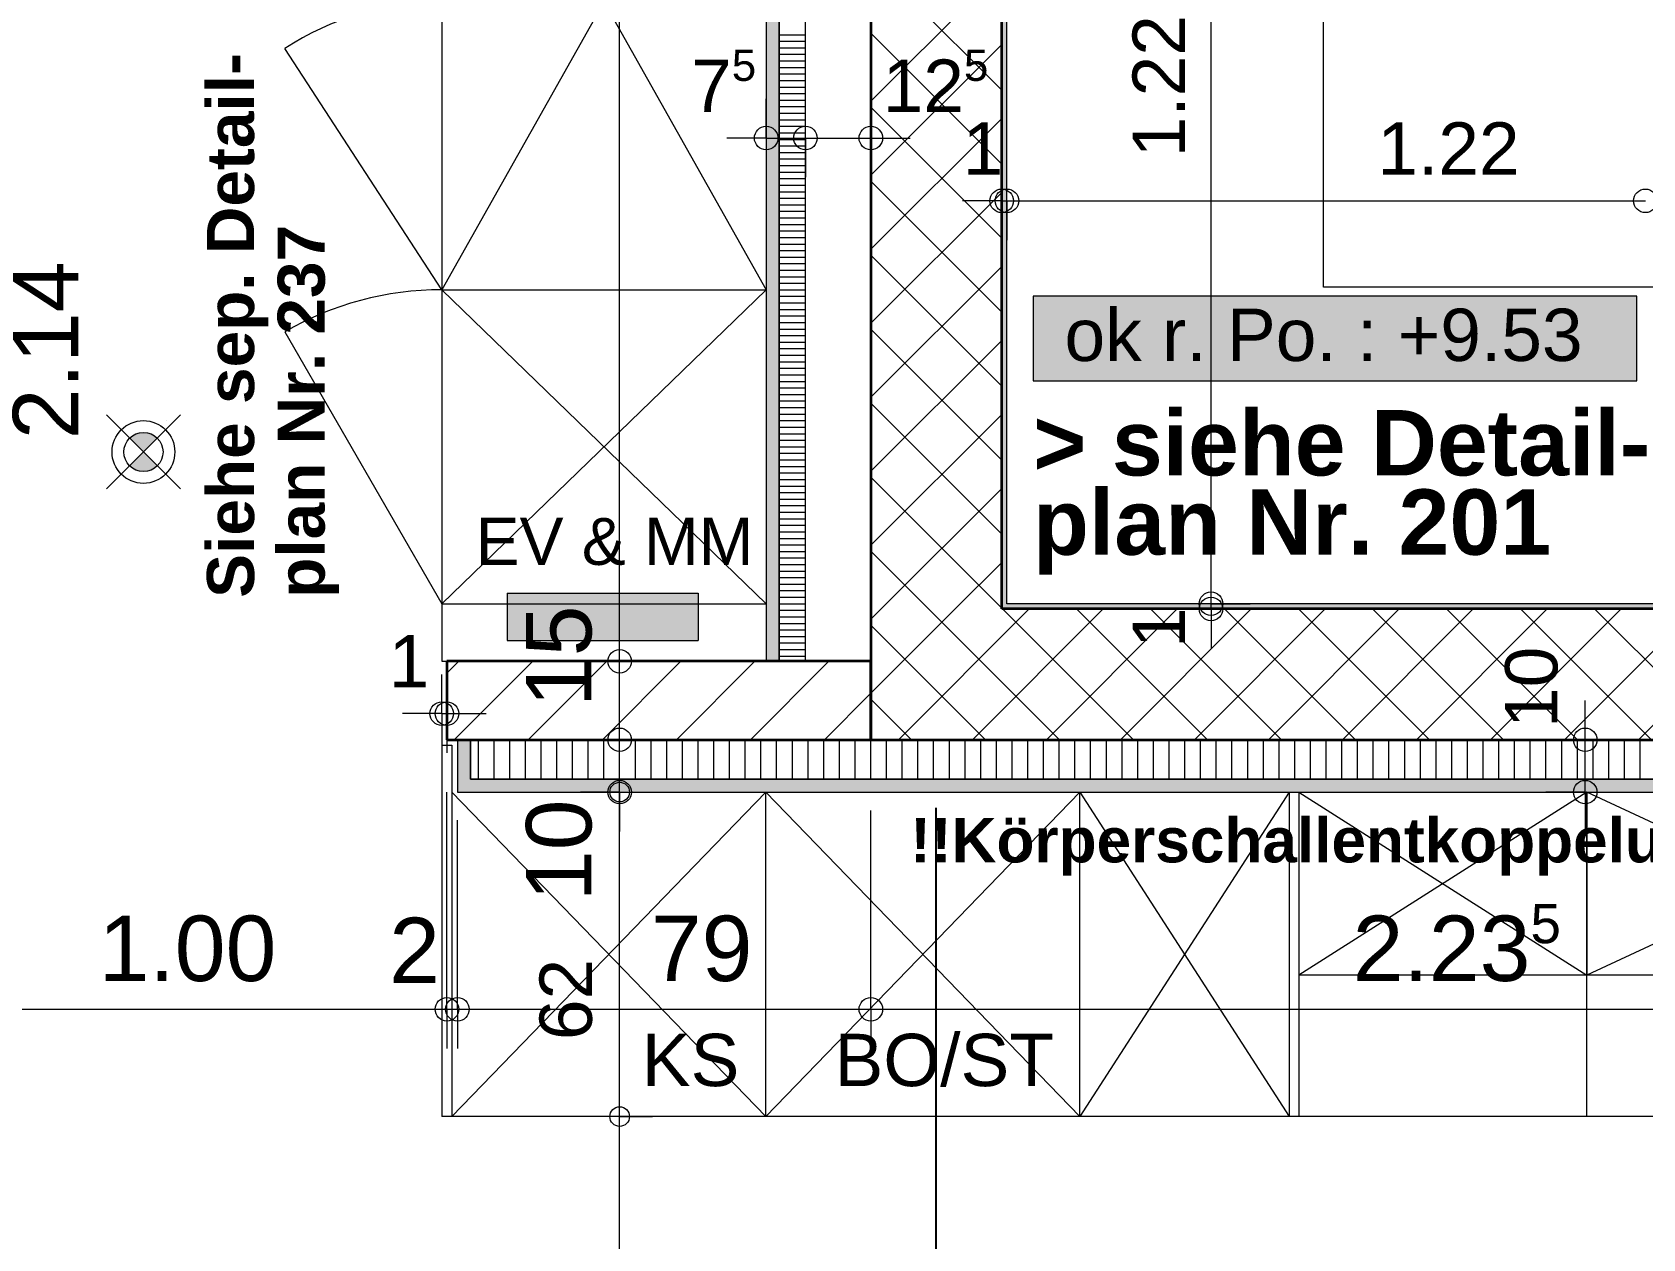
# Model space of a CAD drawing. Header units: metres. Extents: x 0.003 to 0.843, y 0.003 to 0.597.
# Drawn here: x 0.3971 to 0.4587, y 0.2974 to 0.3435 of the extents above; entities that cross this region are included whole.
import ezdxf

# ---------------------------------------------------------------- set-up
doc = ezdxf.new("R2010")
doc.units = ezdxf.units.M
for name, pattern in [('AUSGEZOGEN', [0]), ('LINIE_23', [0.0079, 0.004, -0.0013, 0, -0.0013, 0, -0.0013]), ('RAND', [44.45, 12.7, -6.35, 12.7, -6.35, 0, -6.35]), ('VERDECKT', [9.525, 6.35, -3.175])]:
    doc.linetypes.add(name, pattern=pattern)
for name, color, linetype, lineweight in [('Bauachsen grob', 7, 'RAND', 13), ('Daemmung', 7, 'AUSGEZOGEN', 18), ('Detailmasse', 7, 'AUSGEZOGEN', 13), ('Einbaumoebel', 7, 'AUSGEZOGEN', 18), ('Elektro Apparate', 2, 'AUSGEZOGEN', 18), ('Elektro Text', 2, 'AUSGEZOGEN', 18), ('Fachplaner Elektro', 2, 'AUSGEZOGEN', 18), ('Kueche', 7, 'AUSGEZOGEN', 18), ('Lauflinie', 7, 'AUSGEZOGEN', 13), ('Leichtbauwaende', 7, 'AUSGEZOGEN', 18), ('Text Koten', 7, 'AUSGEZOGEN', 25), ('Text Werkplan Ausfuehrung', 7, 'AUSGEZOGEN', 25), ('Wand Beton bewehrt', 7, 'AUSGEZOGEN', 35), ('Wand Mauerwerk tragend', 7, 'AUSGEZOGEN', 35), ('Werkplan- Ausfuehrungsmasse', 7, 'AUSGEZOGEN', 13)]:
    doc.layers.add(name, color=color, linetype=linetype, lineweight=lineweight)
doc.layers.add('Sanitaer Vermassung', color=7, linetype='AUSGEZOGEN', lineweight=18, true_color=0x656565)
doc.styles.add('ARIAL', font='ARIAL.TTF')

msp = doc.modelspace()

# ---------------------------------------------------------------- hatches: boundary and pattern name
at = {"layer": 'Daemmung', "linetype": 'VERDECKT', "lineweight": 18, "true_color": 0xffe0e0}
msp.add_hatch(color=254, dxfattribs=at).paths.add_polyline_path([(0.43416, 0.321497), (0.49436, 0.321497), (0.49436, 0.321697), (0.43436, 0.321697), (0.43436, 0.396497), (0.45856, 0.396497), (0.45856, 0.390897), (0.45876, 0.390897), (0.45876, 0.396697), (0.43416, 0.396697)])
at = {"layer": 'Elektro Apparate', "linetype": 'AUSGEZOGEN', "lineweight": 18}
h = msp.add_hatch(color=40, dxfattribs=at)
h.paths.add_polyline_path([(0.40189, 0.326967), (0.40136, 0.327497), (0.40083, 0.326967), (0.400892, 0.326911), (0.401193, 0.326766), (0.401527, 0.326766), (0.401828, 0.326911)])
h.paths.add_polyline_path([(0.40083, 0.328028), (0.40136, 0.327497), (0.40189, 0.328028), (0.401828, 0.328084), (0.401527, 0.328229), (0.401193, 0.328229), (0.400892, 0.328084)])
at = {"layer": 'Fachplaner Elektro', "linetype": 'AUSGEZOGEN', "lineweight": 18, "true_color": 0xfff5eb}
msp.add_hatch(color=7, dxfattribs=at).paths.add_polyline_path([(0.41526, 0.320297), (0.42256, 0.320297), (0.42256, 0.322097), (0.41526, 0.322097)])
at = {"layer": 'Leichtbauwaende', "linetype": 'AUSGEZOGEN', "lineweight": 13, "true_color": 0xc7c7c7}
for points in [[(0.42516, 0.375197), (0.42516, 0.319497), (0.42566, 0.319497), (0.42566, 0.375197)], [(0.41386, 0.314997), (0.41386, 0.316497), (0.41336, 0.316497), (0.41336, 0.314997)], [(0.41336, 0.314497), (0.47386, 0.314497), (0.47386, 0.314997), (0.41336, 0.314997)]]:
    msp.add_hatch(color=9, dxfattribs=at).paths.add_polyline_path(points)
at = {"layer": 'Text Koten', "linetype": 'AUSGEZOGEN', "lineweight": 13, "true_color": 0xf1f1f1}
msp.add_hatch(color=7, dxfattribs=at).paths.add_polyline_path([(0.458427, 0.333458), (0.43536, 0.333458), (0.43536, 0.330214), (0.458427, 0.330214)])

# ---------------------------------------------------------------- linework, layer by layer
at = {"layer": 'Bauachsen grob', "color": 32, "linetype": 'LINIE_23', "lineweight": 25, "true_color": 0xc36e14}
msp.add_line((0.43166, 0.013897), (0.43166, 0.581), dxfattribs=at)
at = {"layer": 'Daemmung', "color": 240, "linetype": 'VERDECKT', "lineweight": 18}
for p, q in [((0.43436, 0.321697), (0.43436, 0.396497)), ((0.43416, 0.390897), (0.43416, 0.321497)), ((0.43416, 0.321497), (0.49796, 0.321497)), ((0.49436, 0.321697), (0.43436, 0.321697))]:
    msp.add_line(p, q, dxfattribs=at)
at = {"layer": 'Detailmasse', "color": 240, "linetype": 'AUSGEZOGEN', "lineweight": 13}
for p, q in [((0.43416, 0.337097), (0.43416, 0.338597)), ((0.43436, 0.337097), (0.43436, 0.338597)), ((0.43416, 0.337097), (0.43266, 0.337097)), ((0.43416, 0.337097), (0.43416, 0.335597)), ((0.43416, 0.337097), (0.43436, 0.337097)), ((0.43436, 0.337097), (0.43436, 0.335597)), ((0.44216, 0.321697), (0.44066, 0.321697)), ((0.44216, 0.321497), (0.44066, 0.321497)), ((0.44216, 0.321697), (0.44366, 0.321697)), ((0.44216, 0.321497), (0.44216, 0.321697)), ((0.44216, 0.321497), (0.44366, 0.321497)), ((0.44216, 0.321497), (0.44216, 0.319997)), ((0.41276, 0.317497), (0.41276, 0.318997)), ((0.41296, 0.317497), (0.41296, 0.318997)), ((0.45646, 0.316497), (0.45646, 0.317997)), ((0.41276, 0.317497), (0.41126, 0.317497)), ((0.41276, 0.317497), (0.41276, 0.315997)), ((0.41276, 0.317497), (0.41276, 0.317497)), ((0.41276, 0.317497), (0.41296, 0.317497)), ((0.41296, 0.317497), (0.41296, 0.315997)), ((0.41296, 0.317497), (0.41296, 0.317497)), ((0.41296, 0.317497), (0.41446, 0.317497)), ((0.45646, 0.316497), (0.45496, 0.316497)), ((0.45646, 0.316497), (0.45796, 0.316497)), ((0.45646, 0.316497), (0.45646, 0.316497)), ((0.45646, 0.314497), (0.45646, 0.316497)), ((0.45646, 0.314497), (0.45496, 0.314497)), ((0.45646, 0.314497), (0.45796, 0.314497)), ((0.45646, 0.314497), (0.45646, 0.314497)), ((0.45646, 0.314497), (0.45646, 0.312997))]:
    msp.add_line(p, q, dxfattribs=at)
for points in [[(0.44216, 0.321697), (0.44216, 0.326946), (0.44216, 0.326946), (0.44216, 0.346097)], [(0.43436, 0.337097), (0.4374, 0.337097), (0.4374, 0.337097), (0.45876, 0.337097)]]:
    msp.add_lwpolyline(points, dxfattribs=at)
for centre in [(0.43416, 0.337097), (0.43436, 0.337097), (0.45876, 0.337097), (0.44216, 0.321697), (0.44216, 0.321497), (0.41276, 0.317497), (0.41296, 0.317497), (0.45646, 0.316497), (0.45646, 0.314497)]:
    msp.add_circle(centre, 0.00045, dxfattribs=at)
at = {"layer": 'Einbaumoebel', "color": 7, "linetype": 'AUSGEZOGEN', "lineweight": 18}
for p, q in [((0.41276, 0.375697), (0.41276, 0.319497)), ((0.41276, 0.355697), (0.42516, 0.333697)), ((0.42516, 0.355697), (0.41276, 0.333697)), ((0.41276, 0.333697), (0.40676, 0.342917)), ((0.41276, 0.333697), (0.42516, 0.333697)), ((0.41276, 0.333697), (0.42516, 0.321697)), ((0.42516, 0.333697), (0.41276, 0.321697)), ((0.40676, 0.33209), (0.41276, 0.321697)), ((0.41276, 0.321697), (0.42516, 0.321697)), ((0.41276, 0.319497), (0.41296, 0.319497))]:
    msp.add_line(p, q, dxfattribs=at)
for centre, radius, end in [((0.41276, 0.333697), 0.011, 123.05573), ((0.41276, 0.321697), 0.012, 120)]:
    msp.add_arc(centre, radius, 90, end, dxfattribs=at)
at = {"layer": 'Elektro Apparate', "color": 40, "linetype": 'AUSGEZOGEN', "lineweight": 18}
for p, q in [((0.399946, 0.328912), (0.402774, 0.326083)), ((0.399946, 0.326083), (0.402774, 0.328912))]:
    msp.add_line(p, q, dxfattribs=at)
for radius in [0.0012, 0.00075]:
    msp.add_circle((0.40136, 0.327497), radius, dxfattribs=at)
at = {"layer": 'Fachplaner Elektro', "color": 40, "linetype": 'VERDECKT', "lineweight": 18}
for p, q in [((0.41526, 0.322097), (0.42256, 0.322097)), ((0.41526, 0.322097), (0.41526, 0.320297)), ((0.42256, 0.322097), (0.42256, 0.320297)), ((0.41526, 0.320297), (0.42256, 0.320297))]:
    msp.add_line(p, q, dxfattribs=at)
at = {"layer": 'Kueche', "color": 7, "linetype": 'AUSGEZOGEN', "lineweight": 18}
for p, q in [((0.40224, 0.328687), (0.40224, 0.328687)), ((0.41276, 0.316297), (0.41314, 0.316297)), ((0.41276, 0.316297), (0.41276, 0.302097)), ((0.41314, 0.316297), (0.41314, 0.302097)), ((0.42514, 0.314497), (0.41314, 0.302097)), ((0.42514, 0.302097), (0.41314, 0.314497)), ((0.42514, 0.302097), (0.42514, 0.314497)), ((0.43714, 0.314497), (0.42514, 0.302097)), ((0.42514, 0.314497), (0.43714, 0.302097)), ((0.43714, 0.302097), (0.43714, 0.314497)), ((0.43714, 0.314497), (0.44514, 0.302097)), ((0.44514, 0.314497), (0.43714, 0.302097)), ((0.44514, 0.314497), (0.44514, 0.302097)), ((0.44552, 0.314497), (0.44552, 0.302097))]:
    msp.add_line(p, q, dxfattribs=at)
at = {"layer": 'Kueche', "color": 7, "linetype": 'RAND', "lineweight": 18}
for p, q in [((0.44552, 0.314497), (0.45652, 0.307497)), ((0.45652, 0.314497), (0.44552, 0.307497)), ((0.45652, 0.314497), (0.45652, 0.307497)), ((0.47152, 0.314497), (0.45652, 0.307497)), ((0.47152, 0.307497), (0.45652, 0.314497)), ((0.47152, 0.307497), (0.44552, 0.307497))]:
    msp.add_line(p, q, dxfattribs=at)
at = {"layer": 'Kueche', "color": 7, "linetype": 'VERDECKT', "lineweight": 18}
msp.add_line((0.45652, 0.302097), (0.45652, 0.314497), dxfattribs=at)
at = {"layer": 'Kueche', "color": 7, "linetype": 'AUSGEZOGEN', "lineweight": 13}
msp.add_line((0.46146, 0.302097), (0.41276, 0.302097), dxfattribs=at)
at = {"layer": 'Lauflinie', "color": 7, "linetype": 'AUSGEZOGEN', "lineweight": 18}
for p, q in [((0.44646, 0.333797), (0.44646, 0.390897)), ((0.49396, 0.333797), (0.44646, 0.333797))]:
    msp.add_line(p, q, dxfattribs=at)
at = {"layer": 'Leichtbauwaende', "color": 7, "linetype": 'AUSGEZOGEN', "lineweight": 18}
for p, q in [((0.42516, 0.375197), (0.42516, 0.319497)), ((0.42566, 0.319497), (0.42566, 0.374697)), ((0.42516, 0.319497), (0.42566, 0.319497)), ((0.41386, 0.316497), (0.41336, 0.316497)), ((0.41336, 0.316497), (0.41336, 0.314997)), ((0.41386, 0.314997), (0.41386, 0.316497)), ((0.41336, 0.314997), (0.41336, 0.314497)), ((0.47386, 0.314997), (0.41386, 0.314997)), ((0.41336, 0.314497), (0.47386, 0.314497))]:
    msp.add_line(p, q, dxfattribs=at)
at = {"layer": 'Leichtbauwaende', "color": 7, "linetype": 'AUSGEZOGEN', "lineweight": 13}
for p, q in [((0.42566, 0.374697), (0.42566, 0.319497)), ((0.42666, 0.319497), (0.42666, 0.373697)), ((0.42566, 0.327447), (0.42666, 0.327447)), ((0.42566, 0.327197), (0.42666, 0.327197)), ((0.42566, 0.326947), (0.42666, 0.326947)), ((0.42566, 0.326697), (0.42666, 0.326697)), ((0.42566, 0.326697), (0.42666, 0.326697)), ((0.42566, 0.326447), (0.42666, 0.326447)), ((0.42566, 0.326197), (0.42666, 0.326197)), ((0.42566, 0.325947), (0.42666, 0.325947)), ((0.42566, 0.325697), (0.42666, 0.325697)), ((0.42566, 0.325697), (0.42666, 0.325697)), ((0.42566, 0.325447), (0.42666, 0.325447)), ((0.42566, 0.325197), (0.42666, 0.325197)), ((0.42566, 0.324947), (0.42666, 0.324947)), ((0.42566, 0.324697), (0.42666, 0.324697)), ((0.42566, 0.324697), (0.42666, 0.324697)), ((0.42566, 0.324447), (0.42666, 0.324447)), ((0.42566, 0.324197), (0.42666, 0.324197)), ((0.42566, 0.323947), (0.42666, 0.323947)), ((0.42566, 0.323697), (0.42666, 0.323697)), ((0.42566, 0.323697), (0.42666, 0.323697)), ((0.42566, 0.323447), (0.42666, 0.323447)), ((0.42566, 0.323197), (0.42666, 0.323197)), ((0.42566, 0.322947), (0.42666, 0.322947)), ((0.42566, 0.322697), (0.42666, 0.322697)), ((0.42566, 0.322697), (0.42666, 0.322697)), ((0.42566, 0.322447), (0.42666, 0.322447)), ((0.42566, 0.322197), (0.42666, 0.322197)), ((0.42566, 0.321947), (0.42666, 0.321947)), ((0.42566, 0.321697), (0.42666, 0.321697)), ((0.42566, 0.321697), (0.42666, 0.321697)), ((0.42566, 0.321447), (0.42666, 0.321447)), ((0.42566, 0.321197), (0.42666, 0.321197)), ((0.42566, 0.320947), (0.42666, 0.320947)), ((0.42566, 0.320697), (0.42666, 0.320697)), ((0.42566, 0.320697), (0.42666, 0.320697)), ((0.42566, 0.320447), (0.42666, 0.320447)), ((0.42566, 0.320197), (0.42666, 0.320197)), ((0.42566, 0.319947), (0.42666, 0.319947)), ((0.42566, 0.319697), (0.42666, 0.319697)), ((0.42566, 0.319697), (0.42666, 0.319697)), ((0.42566, 0.319497), (0.42666, 0.319497)), ((0.41336, 0.316497), (0.41336, 0.314497)), ((0.42916, 0.316497), (0.41386, 0.316497)), ((0.41386, 0.316497), (0.41386, 0.314997)), ((0.41416, 0.314997), (0.41416, 0.316494)), ((0.41476, 0.314997), (0.41476, 0.316494)), ((0.41536, 0.314997), (0.41536, 0.316494)), ((0.41596, 0.314997), (0.41596, 0.316494)), ((0.41656, 0.314997), (0.41656, 0.316494)), ((0.41716, 0.314997), (0.41716, 0.316494)), ((0.41776, 0.314997), (0.41776, 0.316494)), ((0.41836, 0.314997), (0.41836, 0.316494)), ((0.41896, 0.314997), (0.41896, 0.316494)), ((0.41956, 0.314997), (0.41956, 0.316494)), ((0.42016, 0.314997), (0.42016, 0.316494)), ((0.42076, 0.314997), (0.42076, 0.316494)), ((0.42136, 0.314997), (0.42136, 0.316494)), ((0.42196, 0.314997), (0.42196, 0.316494)), ((0.42256, 0.314997), (0.42256, 0.316494)), ((0.42316, 0.314997), (0.42316, 0.316494)), ((0.42376, 0.314997), (0.42376, 0.316494)), ((0.42436, 0.314997), (0.42436, 0.316494)), ((0.42496, 0.314997), (0.42496, 0.316494)), ((0.42556, 0.314997), (0.42556, 0.316494)), ((0.42616, 0.314997), (0.42616, 0.316494)), ((0.42676, 0.314997), (0.42676, 0.316494)), ((0.42736, 0.314997), (0.42736, 0.316494)), ((0.42796, 0.314997), (0.42796, 0.316494)), ((0.42856, 0.314997), (0.42856, 0.316494)), ((0.47436, 0.316497), (0.42916, 0.316497)), ((0.42916, 0.314997), (0.42916, 0.316494)), ((0.42976, 0.314997), (0.42976, 0.316494)), ((0.43036, 0.314997), (0.43036, 0.316494)), ((0.43096, 0.314997), (0.43096, 0.316494)), ((0.43156, 0.314997), (0.43156, 0.316494)), ((0.43216, 0.314997), (0.43216, 0.316494)), ((0.43276, 0.314997), (0.43276, 0.316494)), ((0.43336, 0.314997), (0.43336, 0.316494)), ((0.43396, 0.314997), (0.43396, 0.316494)), ((0.43456, 0.314997), (0.43456, 0.316494)), ((0.43516, 0.314997), (0.43516, 0.316494)), ((0.43576, 0.314997), (0.43576, 0.316494)), ((0.43636, 0.314997), (0.43636, 0.316494)), ((0.43696, 0.314997), (0.43696, 0.316494)), ((0.43756, 0.314997), (0.43756, 0.316494)), ((0.43816, 0.314997), (0.43816, 0.316494)), ((0.43876, 0.314997), (0.43876, 0.316494)), ((0.43936, 0.314997), (0.43936, 0.316494)), ((0.43996, 0.314997), (0.43996, 0.316494)), ((0.44056, 0.314997), (0.44056, 0.316494)), ((0.44116, 0.314997), (0.44116, 0.316494)), ((0.44176, 0.314997), (0.44176, 0.316494)), ((0.44236, 0.314997), (0.44236, 0.316494)), ((0.44296, 0.314997), (0.44296, 0.316494)), ((0.44356, 0.314997), (0.44356, 0.316494)), ((0.44416, 0.314997), (0.44416, 0.316494)), ((0.44476, 0.314997), (0.44476, 0.316494)), ((0.44536, 0.314997), (0.44536, 0.316494)), ((0.44596, 0.314997), (0.44596, 0.316494)), ((0.44656, 0.314997), (0.44656, 0.316494)), ((0.44716, 0.314997), (0.44716, 0.316494)), ((0.44776, 0.314997), (0.44776, 0.316494)), ((0.44836, 0.314997), (0.44836, 0.316494)), ((0.44896, 0.314997), (0.44896, 0.316494)), ((0.44956, 0.314997), (0.44956, 0.316494)), ((0.45016, 0.314997), (0.45016, 0.316494)), ((0.45076, 0.314997), (0.45076, 0.316494)), ((0.45136, 0.314997), (0.45136, 0.316494)), ((0.45196, 0.314997), (0.45196, 0.316494)), ((0.45256, 0.314997), (0.45256, 0.316494)), ((0.45316, 0.314997), (0.45316, 0.316494)), ((0.45376, 0.314997), (0.45376, 0.316494)), ((0.45436, 0.314997), (0.45436, 0.316494)), ((0.45496, 0.314997), (0.45496, 0.316494)), ((0.45556, 0.314997), (0.45556, 0.316494)), ((0.45616, 0.314997), (0.45616, 0.316494)), ((0.45676, 0.314997), (0.45676, 0.316494)), ((0.45736, 0.314997), (0.45736, 0.316494)), ((0.45796, 0.314997), (0.45796, 0.316494)), ((0.45856, 0.314997), (0.45856, 0.316494)), ((0.41386, 0.314997), (0.47386, 0.314997)), ((0.41336, 0.314497), (0.47386, 0.314497))]:
    msp.add_line(p, q, dxfattribs=at)
for points in [[(0.42566, 0.343447), (0.42566, 0.343447), (0.42666, 0.343447)], [(0.42566, 0.343197), (0.42566, 0.343197), (0.42666, 0.343197)], [(0.42566, 0.342947), (0.42566, 0.342947), (0.42666, 0.342947)], [(0.42566, 0.342697), (0.42566, 0.342697), (0.42666, 0.342697)], [(0.42566, 0.342697), (0.42566, 0.342697), (0.42666, 0.342697)], [(0.42566, 0.342447), (0.42566, 0.342447), (0.42666, 0.342447)], [(0.42566, 0.342197), (0.42566, 0.342197), (0.42666, 0.342197)], [(0.42566, 0.341947), (0.42566, 0.341947), (0.42666, 0.341947)], [(0.42566, 0.341697), (0.42566, 0.341697), (0.42666, 0.341697)], [(0.42566, 0.341697), (0.42566, 0.341697), (0.42666, 0.341697)], [(0.42566, 0.341447), (0.42566, 0.341447), (0.42666, 0.341447)], [(0.42566, 0.341197), (0.42566, 0.341197), (0.42666, 0.341197)], [(0.42566, 0.340947), (0.42566, 0.340947), (0.42666, 0.340947)], [(0.42566, 0.340697), (0.42566, 0.340697), (0.42666, 0.340697)], [(0.42566, 0.340697), (0.42566, 0.340697), (0.42666, 0.340697)], [(0.42566, 0.340447), (0.42566, 0.340447), (0.42666, 0.340447)], [(0.42566, 0.340197), (0.42566, 0.340197), (0.42666, 0.340197)], [(0.42566, 0.339947), (0.42566, 0.339947), (0.42666, 0.339947)], [(0.42566, 0.339697), (0.42566, 0.339697), (0.42666, 0.339697)], [(0.42566, 0.339697), (0.42566, 0.339697), (0.42666, 0.339697)], [(0.42566, 0.339447), (0.42566, 0.339447), (0.42666, 0.339447)], [(0.42566, 0.339197), (0.42566, 0.339197), (0.42666, 0.339197)], [(0.42566, 0.338947), (0.42566, 0.338947), (0.42666, 0.338947)], [(0.42566, 0.338697), (0.42566, 0.338697), (0.42666, 0.338697)], [(0.42566, 0.338697), (0.42566, 0.338697), (0.42666, 0.338697)], [(0.42566, 0.338447), (0.42566, 0.338447), (0.42666, 0.338447)], [(0.42566, 0.338197), (0.42566, 0.338197), (0.42666, 0.338197)], [(0.42566, 0.337947), (0.42566, 0.337947), (0.42666, 0.337947)], [(0.42566, 0.337697), (0.42566, 0.337697), (0.42666, 0.337697)], [(0.42566, 0.337697), (0.42566, 0.337697), (0.42666, 0.337697)], [(0.42566, 0.337447), (0.42566, 0.337447), (0.42666, 0.337447)], [(0.42566, 0.337197), (0.42566, 0.337197), (0.42666, 0.337197)], [(0.42566, 0.336947), (0.42566, 0.336947), (0.42666, 0.336947)], [(0.42566, 0.336697), (0.42566, 0.336697), (0.42666, 0.336697)], [(0.42566, 0.336697), (0.42566, 0.336697), (0.42666, 0.336697)], [(0.42566, 0.336447), (0.42566, 0.336447), (0.42666, 0.336447)], [(0.42566, 0.336197), (0.42566, 0.336197), (0.42666, 0.336197)], [(0.42566, 0.335947), (0.42566, 0.335947), (0.42666, 0.335947)], [(0.42566, 0.335697), (0.42566, 0.335697), (0.42666, 0.335697)], [(0.42566, 0.335697), (0.42566, 0.335697), (0.42666, 0.335697)], [(0.42566, 0.335447), (0.42566, 0.335447), (0.42666, 0.335447)], [(0.42566, 0.335197), (0.42566, 0.335197), (0.42666, 0.335197)], [(0.42566, 0.334947), (0.42566, 0.334947), (0.42666, 0.334947)], [(0.42566, 0.334697), (0.42566, 0.334697), (0.42666, 0.334697)], [(0.42566, 0.334697), (0.42566, 0.334697), (0.42666, 0.334697)], [(0.42566, 0.334447), (0.42566, 0.334447), (0.42666, 0.334447)], [(0.42566, 0.334197), (0.42566, 0.334197), (0.42666, 0.334197)], [(0.42566, 0.333947), (0.42566, 0.333947), (0.42666, 0.333947)], [(0.42566, 0.333697), (0.42566, 0.333697), (0.42666, 0.333697)], [(0.42566, 0.333697), (0.42566, 0.333697), (0.42666, 0.333697)], [(0.42566, 0.333447), (0.42566, 0.333447), (0.42666, 0.333447)], [(0.42566, 0.333197), (0.42566, 0.333197), (0.42666, 0.333197)], [(0.42566, 0.332947), (0.42566, 0.332947), (0.42666, 0.332947)], [(0.42566, 0.332697), (0.42566, 0.332697), (0.42666, 0.332697)], [(0.42566, 0.332697), (0.42566, 0.332697), (0.42666, 0.332697)], [(0.42566, 0.332447), (0.42566, 0.332447), (0.42666, 0.332447)], [(0.42566, 0.332197), (0.42566, 0.332197), (0.42666, 0.332197)], [(0.42566, 0.331947), (0.42566, 0.331947), (0.42666, 0.331947)], [(0.42566, 0.331697), (0.42566, 0.331697), (0.42666, 0.331697)], [(0.42566, 0.331697), (0.42566, 0.331697), (0.42666, 0.331697)], [(0.42566, 0.331447), (0.42566, 0.331447), (0.42666, 0.331447)], [(0.42566, 0.331197), (0.42566, 0.331197), (0.42666, 0.331197)], [(0.42566, 0.330947), (0.42566, 0.330947), (0.42666, 0.330947)], [(0.42566, 0.330697), (0.42566, 0.330697), (0.42666, 0.330697)], [(0.42566, 0.330697), (0.42566, 0.330697), (0.42666, 0.330697)], [(0.42566, 0.330447), (0.42566, 0.330447), (0.42666, 0.330447)], [(0.42566, 0.330197), (0.42566, 0.330197), (0.42666, 0.330197)], [(0.42566, 0.329947), (0.42566, 0.329947), (0.42666, 0.329947)], [(0.42566, 0.329697), (0.42566, 0.329697), (0.42666, 0.329697)], [(0.42566, 0.329697), (0.42566, 0.329697), (0.42666, 0.329697)], [(0.42566, 0.329447), (0.42566, 0.329447), (0.42666, 0.329447)], [(0.42566, 0.329197), (0.42566, 0.329197), (0.42666, 0.329197)], [(0.42566, 0.328947), (0.42566, 0.328947), (0.42666, 0.328947)], [(0.42566, 0.328697), (0.42566, 0.328697), (0.42666, 0.328697)], [(0.42566, 0.328697), (0.42566, 0.328697), (0.42666, 0.328697)], [(0.42566, 0.328447), (0.42566, 0.328447), (0.42666, 0.328447)], [(0.42566, 0.328197), (0.42566, 0.328197), (0.42666, 0.328197)], [(0.42566, 0.327947), (0.42566, 0.327947), (0.42666, 0.327947)], [(0.42566, 0.327697), (0.42566, 0.327697), (0.42666, 0.327697)], [(0.42566, 0.327697), (0.42566, 0.327697), (0.42666, 0.327697)]]:
    msp.add_lwpolyline(points, dxfattribs=at)
at = {"layer": 'Sanitaer Vermassung', "color": 240, "linetype": 'AUSGEZOGEN', "lineweight": 13}
for p, q in [((0.42516, 0.339497), (0.42516, 0.340997)), ((0.42666, 0.339497), (0.42666, 0.340997)), ((0.42916, 0.339497), (0.42916, 0.340997)), ((0.42516, 0.339497), (0.42366, 0.339497)), ((0.42516, 0.339497), (0.42516, 0.337997)), ((0.42516, 0.339497), (0.42516, 0.339497)), ((0.42516, 0.339497), (0.42666, 0.339497)), ((0.42666, 0.339497), (0.42666, 0.337997)), ((0.42666, 0.339497), (0.42666, 0.339497)), ((0.42666, 0.339497), (0.42916, 0.339497)), ((0.42916, 0.339497), (0.42916, 0.337997)), ((0.42916, 0.339497), (0.42916, 0.339497)), ((0.42916, 0.339497), (0.43066, 0.339497))]:
    msp.add_line(p, q, dxfattribs=at)
for centre in [(0.42516, 0.339497), (0.42666, 0.339497), (0.42916, 0.339497)]:
    msp.add_circle(centre, 0.00045, dxfattribs=at)
at = {"layer": 'Text Koten', "color": 7, "linetype": 'AUSGEZOGEN', "lineweight": 13}
for p, q in [((0.43536, 0.333458), (0.43536, 0.330214)), ((0.458427, 0.333458), (0.43536, 0.333458)), ((0.458427, 0.330214), (0.458427, 0.333458)), ((0.43536, 0.330214), (0.458427, 0.330214))]:
    msp.add_line(p, q, dxfattribs=at)
at = {"layer": 'Wand Beton bewehrt', "color": 7, "linetype": 'AUSGEZOGEN', "lineweight": 35}
for p, q in [((0.43416, 0.321497), (0.43416, 0.392897)), ((0.42916, 0.373697), (0.42916, 0.321497)), ((0.42916, 0.321497), (0.42916, 0.319497)), ((0.52256, 0.321497), (0.43416, 0.321497)), ((0.42916, 0.319497), (0.42916, 0.316497)), ((0.42916, 0.316497), (0.47436, 0.316497))]:
    msp.add_line(p, q, dxfattribs=at)
at = {"layer": 'Wand Beton bewehrt', "color": 7, "linetype": 'AUSGEZOGEN', "lineweight": 13}
for p, q in [((0.42916, 0.346329), (0.43416, 0.341329)), ((0.42916, 0.340902), (0.43416, 0.345902)), ((0.42916, 0.343501), (0.43416, 0.338501)), ((0.42916, 0.338073), (0.43416, 0.343073)), ((0.42916, 0.340672), (0.43416, 0.335672)), ((0.42916, 0.335245), (0.43416, 0.340245)), ((0.42916, 0.337844), (0.43416, 0.332844)), ((0.42916, 0.332416), (0.43416, 0.337416)), ((0.42916, 0.335016), (0.43416, 0.330016)), ((0.42916, 0.329588), (0.43416, 0.334588)), ((0.42916, 0.332187), (0.43416, 0.327187)), ((0.42916, 0.326759), (0.43416, 0.331759)), ((0.42916, 0.329359), (0.43416, 0.324359)), ((0.42916, 0.323931), (0.43416, 0.328931)), ((0.42916, 0.32653), (0.43416, 0.32153)), ((0.429555, 0.321497), (0.43416, 0.326103)), ((0.42916, 0.323702), (0.431364, 0.321497)), ((0.432383, 0.321497), (0.43416, 0.323274)), ((0.42916, 0.321103), (0.429555, 0.321497)), ((0.42916, 0.318274), (0.432383, 0.321497)), ((0.430212, 0.316497), (0.435212, 0.321497)), ((0.436364, 0.316497), (0.431364, 0.321497)), ((0.43304, 0.316497), (0.43804, 0.321497)), ((0.439193, 0.316497), (0.434193, 0.321497)), ((0.435868, 0.316497), (0.440868, 0.321497)), ((0.442021, 0.316497), (0.437021, 0.321497)), ((0.438697, 0.316497), (0.443697, 0.321497)), ((0.44485, 0.316497), (0.43985, 0.321497)), ((0.441525, 0.316497), (0.446525, 0.321497)), ((0.447678, 0.316497), (0.442678, 0.321497)), ((0.444354, 0.316497), (0.449354, 0.321497)), ((0.450507, 0.316497), (0.445507, 0.321497)), ((0.447182, 0.316497), (0.452182, 0.321497)), ((0.453335, 0.316497), (0.448335, 0.321497)), ((0.450011, 0.316497), (0.455011, 0.321497)), ((0.456163, 0.316497), (0.451163, 0.321497)), ((0.452839, 0.316497), (0.457839, 0.321497)), ((0.458992, 0.316497), (0.453992, 0.321497)), ((0.455667, 0.316497), (0.460667, 0.321497)), ((0.46182, 0.316497), (0.45682, 0.321497)), ((0.458496, 0.316497), (0.463496, 0.321497)), ((0.433536, 0.316497), (0.42916, 0.320873)), ((0.430708, 0.316497), (0.42916, 0.318045))]:
    msp.add_line(p, q, dxfattribs=at)
at = {"layer": 'Wand Mauerwerk tragend', "color": 7, "linetype": 'AUSGEZOGEN', "lineweight": 35}
for p, q in [((0.42516, 0.319497), (0.41296, 0.319497)), ((0.41296, 0.319497), (0.41296, 0.316497)), ((0.42566, 0.319497), (0.42516, 0.319497)), ((0.42666, 0.319497), (0.42566, 0.319497)), ((0.42916, 0.319497), (0.42666, 0.319497)), ((0.42916, 0.316497), (0.42916, 0.319497)), ((0.41296, 0.316497), (0.41336, 0.316497)), ((0.41336, 0.316497), (0.41386, 0.316497)), ((0.41386, 0.316497), (0.42916, 0.316497))]:
    msp.add_line(p, q, dxfattribs=at)
at = {"layer": 'Wand Mauerwerk tragend', "color": 7, "linetype": 'AUSGEZOGEN', "lineweight": 13}
for p, q in [((0.41296, 0.319045), (0.413413, 0.319497)), ((0.413241, 0.316497), (0.416241, 0.319497)), ((0.416069, 0.316497), (0.419069, 0.319497)), ((0.418898, 0.316497), (0.421898, 0.319497)), ((0.421726, 0.316497), (0.424726, 0.319497)), ((0.424555, 0.316497), (0.427555, 0.319497)), ((0.427383, 0.316497), (0.42916, 0.318274))]:
    msp.add_line(p, q, dxfattribs=at)
at = {"layer": 'Werkplan- Ausfuehrungsmasse', "color": 7, "linetype": 'AUSGEZOGEN', "lineweight": 13}
for p, q in [((0.41956, 0.319497), (0.41806, 0.319497)), ((0.41956, 0.319497), (0.42106, 0.319497)), ((0.41956, 0.319497), (0.41956, 0.319497)), ((0.41956, 0.316497), (0.41956, 0.319497)), ((0.41956, 0.316497), (0.41806, 0.316497)), ((0.41956, 0.316497), (0.42106, 0.316497)), ((0.41956, 0.316497), (0.41956, 0.316497)), ((0.41956, 0.314497), (0.41956, 0.316497)), ((0.41956, 0.314497), (0.41806, 0.314497)), ((0.41956, 0.314497), (0.42106, 0.314497)), ((0.41956, 0.314497), (0.41956, 0.314497)), ((0.41956, 0.314497), (0.41956, 0.312997)), ((0.41296, 0.306197), (0.41296, 0.307697)), ((0.41336, 0.306197), (0.41336, 0.307697)), ((0.42916, 0.306197), (0.42916, 0.307697)), ((0.39296, 0.306197), (0.41296, 0.306197)), ((0.41296, 0.306197), (0.41296, 0.304697)), ((0.41296, 0.306197), (0.41336, 0.306197)), ((0.41336, 0.306197), (0.41336, 0.304697)), ((0.41336, 0.306197), (0.42916, 0.306197)), ((0.42916, 0.306197), (0.42916, 0.304697)), ((0.42916, 0.306197), (0.47386, 0.306197))]:
    msp.add_line(p, q, dxfattribs=at)
at = {"layer": 'Werkplan- Ausfuehrungsmasse', "color": 253, "linetype": 'AUSGEZOGEN', "lineweight": 13, "true_color": 0xa0a0a0}
for p, q in [((0.41956, 0.314497), (0.41956, 0.315747)), ((0.41956, 0.314497), (0.41831, 0.314497)), ((0.41956, 0.314497), (0.42081, 0.314497)), ((0.41956, 0.302097), (0.41956, 0.314497)), ((0.41956, 0.302097), (0.41831, 0.302097)), ((0.41956, 0.302097), (0.42081, 0.302097)), ((0.41956, 0.280197), (0.41956, 0.302097))]:
    msp.add_line(p, q, dxfattribs=at)
at = {"layer": 'Werkplan- Ausfuehrungsmasse', "color": 7, "linetype": 'AUSGEZOGEN', "lineweight": 13}
for points in [[(0.41956, 0.319497), (0.41956, 0.326645), (0.41956, 0.326645), (0.41956, 0.375197)], [(0.41296, 0.306197), (0.41296, 0.306833), (0.41296, 0.306833), (0.41296, 0.306883), (0.41296, 0.306883), (0.41296, 0.306886), (0.41296, 0.306886), (0.41296, 0.306905), (0.41296, 0.306905), (0.41296, 0.306909), (0.41296, 0.306909), (0.41296, 0.306911), (0.41296, 0.306911), (0.41296, 0.306972), (0.41296, 0.306972), (0.41296, 0.306972), (0.41296, 0.306972), (0.41296, 0.306972), (0.41296, 0.306972), (0.41296, 0.306972), (0.41296, 0.306972), (0.41296, 0.307129), (0.41296, 0.307129), (0.41296, 0.314497)], [(0.41336, 0.306197), (0.41336, 0.306833), (0.41336, 0.306833), (0.41336, 0.306882), (0.41336, 0.306882), (0.41336, 0.306886), (0.41336, 0.306886), (0.41336, 0.306905), (0.41336, 0.306905), (0.41336, 0.306908), (0.41336, 0.306908), (0.41336, 0.306911), (0.41336, 0.306911), (0.41336, 0.306972), (0.41336, 0.306972), (0.41336, 0.306972), (0.41336, 0.306972), (0.41336, 0.306972), (0.41336, 0.306972), (0.41336, 0.306972), (0.41336, 0.306972), (0.41336, 0.307129), (0.41336, 0.307129), (0.41336, 0.313419)], [(0.42916, 0.306197), (0.42916, 0.306867), (0.42916, 0.306867), (0.42916, 0.306871), (0.42916, 0.306871), (0.42916, 0.306893), (0.42916, 0.306893), (0.42916, 0.306898), (0.42916, 0.306898), (0.42916, 0.306901), (0.42916, 0.306901), (0.42916, 0.306972), (0.42916, 0.306972), (0.42916, 0.306972), (0.42916, 0.306972), (0.42916, 0.306972), (0.42916, 0.306972), (0.42916, 0.306972), (0.42916, 0.306972), (0.42916, 0.307155), (0.42916, 0.307155), (0.42916, 0.313797)]]:
    msp.add_lwpolyline(points, dxfattribs=at)
for centre in [(0.41956, 0.319497), (0.41956, 0.316497), (0.41956, 0.314497), (0.41296, 0.306197), (0.41336, 0.306197), (0.42916, 0.306197)]:
    msp.add_circle(centre, 0.00045, dxfattribs=at)
at = {"layer": 'Werkplan- Ausfuehrungsmasse', "color": 253, "linetype": 'AUSGEZOGEN', "lineweight": 13, "true_color": 0xa0a0a0}
for centre in [(0.41956, 0.314497), (0.41956, 0.302097)]:
    msp.add_circle(centre, 0.000375, dxfattribs=at)

# ---------------------------------------------------------------- texts
at = {"layer": 'Detailmasse', "color": 240, "linetype": 'AUSGEZOGEN', "lineweight": 18, "char_height": 0.002, "width": 0.001, "attachment_point": 7, "rotation": 90, "style": 'ARIAL'}
for s, insert in [('1.22', (0.44116, 0.338757)), ('1', (0.44116, 0.320006)), ('10', (0.455426, 0.316947))]:
    msp.add_mtext(s, dxfattribs=dict(at, insert=insert))
at = {"layer": 'Detailmasse', "color": 240, "linetype": 'AUSGEZOGEN', "lineweight": 18, "char_height": 0.002, "width": 0.001, "attachment_point": 7, "style": 'ARIAL'}
for s, insert in [('1', (0.432669, 0.338097)), ('1.22', (0.448515, 0.338097)), ('1', (0.410732, 0.318497))]:
    msp.add_mtext(s, dxfattribs=dict(at, insert=insert))
at = {"layer": 'Elektro Text', "color": 40, "linetype": 'AUSGEZOGEN', "lineweight": 18, "insert": (0.41406, 0.323157), "char_height": 0.0018, "width": 0.0009, "attachment_point": 7, "style": 'ARIAL'}
msp.add_mtext('EV\\~&\\~MM', dxfattribs=at)
at = {"layer": 'Sanitaer Vermassung', "color": 240, "linetype": 'AUSGEZOGEN', "lineweight": 18, "attachment_point": 7, "style": 'ARIAL'}
for s, insert, char_height, width in [('5', (0.423845, 0.341664), 0.0012, 0.0006), ('5', (0.432718, 0.341664), 0.0012, 0.0006), ('7', (0.422291, 0.340497), 0.002, 0.001), ('12', (0.42961, 0.340497), 0.002, 0.001)]:
    msp.add_mtext(s, dxfattribs=dict(at, insert=insert, char_height=char_height, width=width))
at = {"layer": 'Text Koten', "color": 7, "linetype": 'AUSGEZOGEN', "lineweight": 18, "insert": (0.43656, 0.330947), "char_height": 0.002, "width": 0.001, "attachment_point": 7, "style": 'ARIAL'}
msp.add_mtext('ok\\~r.\\~Po.\\~:\\~+9.53', dxfattribs=at)
at = {"layer": 'Text Werkplan Ausfuehrung', "color": 7, "linetype": 'AUSGEZOGEN', "lineweight": 18, "char_height": 0.0018, "width": 0.0009, "attachment_point": 7, "rotation": 90, "style": 'ARIAL'}
for s, insert in [('\\fArial|i0|b1|c0|p0;Siehe\\~sep.\\~Detail-', (0.406132, 0.321924)), ('\\fArial|i0|b1|c0|p0;plan\\~Nr.\\~237', (0.408832, 0.321924))]:
    msp.add_mtext(s, dxfattribs=dict(at, insert=insert))
at = {"layer": 'Text Werkplan Ausfuehrung', "color": 7, "linetype": 'AUSGEZOGEN', "lineweight": 25, "char_height": 0.0025, "width": 0.00125, "attachment_point": 7, "style": 'ARIAL'}
for s, insert in [('\\fArial|i0|b1|c0|p0;>\\~siehe\\~Detail-', (0.43536, 0.326564)), ('\\fArial|i0|b1|c0|p0;plan\\~Nr.\\~201', (0.43536, 0.322814))]:
    msp.add_mtext(s, dxfattribs=dict(at, insert=insert))
at = {"layer": 'Text Werkplan Ausfuehrung', "color": 240, "linetype": 'AUSGEZOGEN', "lineweight": 18, "insert": (0.430664, 0.311287), "char_height": 0.0017, "width": 0.00085, "attachment_point": 7, "style": 'ARIAL'}
msp.add_mtext('\\fArial|i0|b1|c0|p0;!!Körperschallentkoppelung!!', dxfattribs=at)
at = {"layer": 'Text Werkplan Ausfuehrung', "color": 7, "linetype": 'AUSGEZOGEN', "lineweight": 18, "char_height": 0.002, "width": 0.001, "attachment_point": 7, "style": 'ARIAL'}
for s, insert in [('KS', (0.420407, 0.303231)), ('BO/ST', (0.427773, 0.303231))]:
    msp.add_mtext(s, dxfattribs=dict(at, insert=insert))
at = {"layer": 'Werkplan- Ausfuehrungsmasse', "color": 7, "linetype": 'AUSGEZOGEN', "lineweight": 25, "char_height": 0.0025, "width": 0.00125, "attachment_point": 7, "rotation": 90, "style": 'ARIAL'}
for s, insert in [('2.14', (0.39887, 0.327983)), ('15', (0.418517, 0.317747)), ('10', (0.418517, 0.31033))]:
    msp.add_mtext(s, dxfattribs=dict(at, insert=insert))
at = {"layer": 'Werkplan- Ausfuehrungsmasse', "color": 7, "linetype": 'AUSGEZOGEN', "lineweight": 25, "attachment_point": 7, "style": 'ARIAL'}
for s, insert, char_height, width in [('5', (0.454368, 0.3087), 0.0015, 0.00075), ('1.00', (0.399645, 0.30724), 0.0025, 0.00125), ('2', (0.410752, 0.307197), 0.0025, 0.00125), ('79', (0.420751, 0.30724), 0.0025, 0.00125), ('2.23', (0.447571, 0.307242), 0.0025, 0.00125)]:
    msp.add_mtext(s, dxfattribs=dict(at, insert=insert, char_height=char_height, width=width))
at = {"layer": 'Werkplan- Ausfuehrungsmasse', "color": 253, "linetype": 'AUSGEZOGEN', "lineweight": 18, "true_color": 0xa0a0a0, "insert": (0.418526, 0.305017), "char_height": 0.002, "width": 0.001, "attachment_point": 7, "rotation": 90, "style": 'ARIAL'}
msp.add_mtext('62', dxfattribs=at)

doc.saveas('drawing.dxf')
